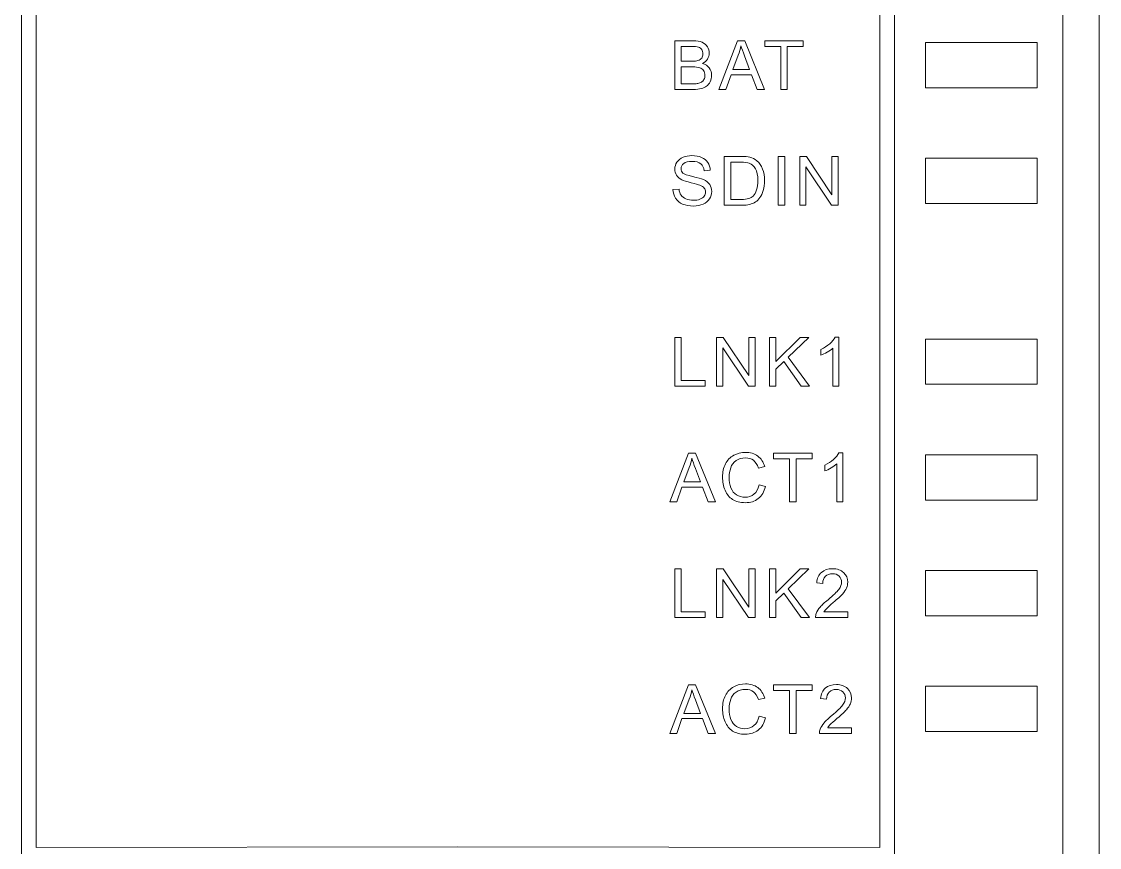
# Model space of a CAD drawing. Header units: millimetres. Extents: x 33157 to 59611, y -29750 to 1750.
# Drawn here: x 53520.43 to 53565.13, y -674.33 to -640.09 of the extents above; entities that cross this region are included whole.
import ezdxf

# ---------------------------------------------------------------- set-up
doc = ezdxf.new("R2010")
doc.units = ezdxf.units.MM
doc.layers.get('0').update_dxf_attribs({"lineweight": 18})
doc.layers.add('layer 1', color=7, linetype='Continuous', lineweight=18)
doc.layers.add('细实线', color=7, linetype='Continuous', lineweight=20)

# ---------------------------------------------------------------- blocks, each defined once
blk = doc.blocks.new('LK220S')
at = {"layer": 'layer 1', "lineweight": 9}
for points in [[(53767.872, -641.679), (53772.504, -641.679), (53772.504, -639.801), (53767.872, -639.801)], [(53767.872, -646.479), (53772.504, -646.479), (53772.504, -644.601), (53767.872, -644.601)], [(53767.872, -653.979), (53772.504, -653.979), (53772.504, -652.101), (53767.872, -652.101)], [(53767.872, -658.779), (53772.504, -658.779), (53772.504, -656.901), (53767.872, -656.901)], [(53767.872, -663.579), (53772.504, -663.579), (53772.504, -661.701), (53767.872, -661.701)], [(53767.872, -668.379), (53772.504, -668.379), (53772.504, -666.501), (53767.872, -666.501)], [(53767.872, -668.379), (53772.504, -668.379), (53772.504, -666.501), (53767.872, -666.501)]]:
    blk.add_lwpolyline(points, close=True, dxfattribs=at)
at = {"layer": 'layer 1'}
for points, knots in [([(53773.561, -613.026), (53773.561, -613.026), (53774.277, -613.026), (53774.277, -613.026), (53774.489, -613.026), (53774.692, -613.11), (53774.842, -613.26), (53774.992, -613.41), (53775.077, -613.614), (53775.077, -613.826), (53775.077, -613.826), (53775.077, -678.617), (53775.077, -678.617), (53775.077, -678.617), (53766.577, -683.52), (53766.577, -683.52), (53766.577, -683.52), (53766.577, -680.566), (53766.577, -680.566), (53766.577, -680.566), (53771.561, -677.689), (53771.561, -677.689), (53772.798, -676.974), (53773.561, -675.655), (53773.561, -674.225), (53773.561, -674.225), (53773.561, -613.026), (53773.561, -613.026)], [0, 0, 0, 0, 139013.979142, 139013.979142, 139013.979142, 278027.958284, 278027.958284, 278027.958284, 417041.937426, 417041.937426, 417041.937426, 556055.916568, 556055.916568, 556055.916568, 695069.895711, 695069.895711, 695069.895711, 834083.874853, 834083.874853, 834083.874853, 973097.853995, 973097.853995, 973097.853995, 1112111.833137, 1112111.833137, 1112111.833137, 1251125.812279, 1251125.812279, 1251125.812279, 1251125.812279]), ([(53757.471, -641.753), (53757.471, -641.753), (53757.471, -639.732), (53757.471, -639.732), (53757.471, -639.732), (53758.229, -639.732), (53758.229, -639.732), (53758.384, -639.732), (53758.507, -639.752), (53758.601, -639.793), (53758.694, -639.834), (53758.767, -639.897), (53758.82, -639.982), (53758.873, -640.067), (53758.899, -640.156), (53758.899, -640.249), (53758.899, -640.335), (53758.876, -640.416), (53758.829, -640.493), (53758.783, -640.569), (53758.712, -640.63), (53758.617, -640.677), (53758.74, -640.713), (53758.834, -640.774), (53758.899, -640.861), (53758.965, -640.947), (53758.998, -641.049), (53758.998, -641.167), (53758.998, -641.262), (53758.978, -641.35), (53758.938, -641.431), (53758.898, -641.512), (53758.848, -641.575), (53758.79, -641.619), (53758.731, -641.663), (53758.657, -641.696), (53758.569, -641.719), (53758.48, -641.741), (53758.371, -641.753), (53758.242, -641.753), (53758.242, -641.753), (53757.471, -641.753), (53757.471, -641.753)], [0, 0, 0, 0, 136022.92636, 136022.92636, 136022.92636, 272045.85272, 272045.85272, 272045.85272, 408068.779081, 408068.779081, 408068.779081, 544091.705441, 544091.705441, 544091.705441, 680114.631801, 680114.631801, 680114.631801, 816137.558161, 816137.558161, 816137.558161, 952160.484522, 952160.484522, 952160.484522, 1088183.410882, 1088183.410882, 1088183.410882, 1224206.337242, 1224206.337242, 1224206.337242, 1360229.263602, 1360229.263602, 1360229.263602, 1496252.189963, 1496252.189963, 1496252.189963, 1632275.116323, 1632275.116323, 1632275.116323, 1768298.042683, 1768298.042683, 1768298.042683, 1904320.969043, 1904320.969043, 1904320.969043, 1904320.969043]), ([(53759.3, -641.753), (53759.3, -641.753), (53760.075, -639.732), (53760.075, -639.732), (53760.075, -639.732), (53760.369, -639.732), (53760.369, -639.732), (53760.369, -639.732), (53761.192, -641.753), (53761.192, -641.753), (53761.192, -641.753), (53760.888, -641.753), (53760.888, -641.753), (53760.888, -641.753), (53760.654, -641.14), (53760.654, -641.14), (53760.654, -641.14), (53759.803, -641.14), (53759.803, -641.14), (53759.803, -641.14), (53759.584, -641.753), (53759.584, -641.753), (53759.584, -641.753), (53759.3, -641.753), (53759.3, -641.753)], [0, 0, 0, 0, 140125.089863, 140125.089863, 140125.089863, 280250.179725, 280250.179725, 280250.179725, 420375.269588, 420375.269588, 420375.269588, 560500.359451, 560500.359451, 560500.359451, 700625.449314, 700625.449314, 700625.449314, 840750.539176, 840750.539176, 840750.539176, 980875.629039, 980875.629039, 980875.629039, 1121000.718902, 1121000.718902, 1121000.718902, 1121000.718902]), ([(53757.739, -640.581), (53757.739, -640.581), (53758.176, -640.581), (53758.176, -640.581), (53758.295, -640.581), (53758.38, -640.573), (53758.431, -640.558), (53758.499, -640.538), (53758.551, -640.504), (53758.585, -640.457), (53758.619, -640.41), (53758.637, -640.351), (53758.637, -640.28), (53758.637, -640.213), (53758.621, -640.153), (53758.588, -640.103), (53758.556, -640.051), (53758.51, -640.016), (53758.45, -639.997), (53758.391, -639.978), (53758.288, -639.969), (53758.143, -639.969), (53758.143, -639.969), (53757.739, -639.969), (53757.739, -639.969), (53757.739, -639.969), (53757.739, -640.581), (53757.739, -640.581)], [0, 0, 0, 0, 139024.779306, 139024.779306, 139024.779306, 278049.558611, 278049.558611, 278049.558611, 417074.337917, 417074.337917, 417074.337917, 556099.117222, 556099.117222, 556099.117222, 695123.896528, 695123.896528, 695123.896528, 834148.675834, 834148.675834, 834148.675834, 973173.455139, 973173.455139, 973173.455139, 1112198.234445, 1112198.234445, 1112198.234445, 1251223.01375, 1251223.01375, 1251223.01375, 1251223.01375]), ([(53759.881, -640.923), (53759.881, -640.923), (53760.57, -640.923), (53760.57, -640.923), (53760.57, -640.923), (53760.359, -640.363), (53760.359, -640.363), (53760.296, -640.192), (53760.248, -640.052), (53760.215, -639.941), (53760.187, -640.073), (53760.15, -640.202), (53760.103, -640.33), (53760.103, -640.33), (53759.881, -640.923), (53759.881, -640.923)], [0, 0, 0, 0, 145799.437769, 145799.437769, 145799.437769, 291598.875538, 291598.875538, 291598.875538, 437398.313307, 437398.313307, 437398.313307, 583197.751076, 583197.751076, 583197.751076, 728997.188845, 728997.188845, 728997.188845, 728997.188845]), ([(53761.865, -641.753), (53761.865, -641.753), (53761.865, -639.969), (53761.865, -639.969), (53761.865, -639.969), (53761.199, -639.969), (53761.199, -639.969), (53761.199, -639.969), (53761.199, -639.732), (53761.199, -639.732), (53761.199, -639.732), (53762.799, -639.732), (53762.799, -639.732), (53762.799, -639.732), (53762.799, -639.969), (53762.799, -639.969), (53762.799, -639.969), (53762.133, -639.969), (53762.133, -639.969), (53762.133, -639.969), (53762.133, -641.753), (53762.133, -641.753), (53762.133, -641.753), (53761.865, -641.753), (53761.865, -641.753)], [0, 0, 0, 0, 140129.027832, 140129.027832, 140129.027832, 280258.055664, 280258.055664, 280258.055664, 420387.083495, 420387.083495, 420387.083495, 560516.111327, 560516.111327, 560516.111327, 700645.139159, 700645.139159, 700645.139159, 840774.166991, 840774.166991, 840774.166991, 980903.194822, 980903.194822, 980903.194822, 1121032.222654, 1121032.222654, 1121032.222654, 1121032.222654]), ([(53757.739, -641.516), (53757.739, -641.516), (53758.243, -641.516), (53758.243, -641.516), (53758.329, -641.516), (53758.39, -641.512), (53758.425, -641.506), (53758.486, -641.495), (53758.538, -641.477), (53758.579, -641.451), (53758.621, -641.425), (53758.655, -641.387), (53758.681, -641.338), (53758.708, -641.288), (53758.721, -641.231), (53758.721, -641.167), (53758.721, -641.091), (53758.702, -641.026), (53758.663, -640.97), (53758.625, -640.914), (53758.571, -640.875), (53758.502, -640.852), (53758.434, -640.83), (53758.335, -640.819), (53758.207, -640.819), (53758.207, -640.819), (53757.739, -640.819), (53757.739, -640.819), (53757.739, -640.819), (53757.739, -641.516), (53757.739, -641.516)], [0, 0, 0, 0, 138212.142885, 138212.142885, 138212.142885, 276424.285771, 276424.285771, 276424.285771, 414636.428656, 414636.428656, 414636.428656, 552848.571542, 552848.571542, 552848.571542, 691060.714427, 691060.714427, 691060.714427, 829272.857313, 829272.857313, 829272.857313, 967485.000198, 967485.000198, 967485.000198, 1105697.143084, 1105697.143084, 1105697.143084, 1243909.285969, 1243909.285969, 1243909.285969, 1382121.428855, 1382121.428855, 1382121.428855, 1382121.428855]), ([(53757.395, -645.904), (53757.395, -645.904), (53757.646, -645.881), (53757.646, -645.881), (53757.658, -645.983), (53757.686, -646.066), (53757.729, -646.131), (53757.773, -646.196), (53757.841, -646.249), (53757.933, -646.289), (53758.024, -646.329), (53758.128, -646.349), (53758.243, -646.349), (53758.345, -646.349), (53758.434, -646.334), (53758.513, -646.304), (53758.591, -646.273), (53758.648, -646.231), (53758.687, -646.178), (53758.725, -646.125), (53758.744, -646.067), (53758.744, -646.005), (53758.744, -645.942), (53758.726, -645.887), (53758.689, -645.84), (53758.652, -645.793), (53758.592, -645.753), (53758.507, -645.721), (53758.453, -645.7), (53758.333, -645.667), (53758.147, -645.622), (53757.961, -645.578), (53757.831, -645.536), (53757.757, -645.496), (53757.661, -645.445), (53757.589, -645.382), (53757.542, -645.308), (53757.495, -645.233), (53757.471, -645.149), (53757.471, -645.056), (53757.471, -644.953), (53757.5, -644.858), (53757.558, -644.769), (53757.616, -644.681), (53757.7, -644.613), (53757.812, -644.567), (53757.923, -644.521), (53758.046, -644.498), (53758.182, -644.498), (53758.332, -644.498), (53758.464, -644.522), (53758.578, -644.571), (53758.693, -644.619), (53758.781, -644.69), (53758.842, -644.784), (53758.904, -644.877), (53758.937, -644.984), (53758.942, -645.102), (53758.942, -645.102), (53758.685, -645.122), (53758.685, -645.122), (53758.671, -644.994), (53758.625, -644.898), (53758.545, -644.833), (53758.466, -644.768), (53758.348, -644.735), (53758.193, -644.735), (53758.031, -644.735), (53757.913, -644.765), (53757.839, -644.824), (53757.765, -644.883), (53757.728, -644.955), (53757.728, -645.039), (53757.728, -645.111), (53757.754, -645.171), (53757.807, -645.218), (53757.858, -645.264), (53757.992, -645.313), (53758.21, -645.362), (53758.427, -645.411), (53758.576, -645.454), (53758.657, -645.491), (53758.774, -645.545), (53758.861, -645.613), (53758.917, -645.696), (53758.973, -645.779), (53759.001, -645.874), (53759.001, -645.983), (53759.001, -646.09), (53758.97, -646.191), (53758.909, -646.286), (53758.847, -646.381), (53758.759, -646.455), (53758.644, -646.507), (53758.529, -646.56), (53758.399, -646.587), (53758.255, -646.587), (53758.072, -646.587), (53757.919, -646.56), (53757.796, -646.507), (53757.672, -646.453), (53757.576, -646.373), (53757.506, -646.266), (53757.435, -646.159), (53757.399, -646.039), (53757.395, -645.904)], [0, 0, 0, 0, 132740.672656, 132740.672656, 132740.672656, 265481.345313, 265481.345313, 265481.345313, 398222.017969, 398222.017969, 398222.017969, 530962.690625, 530962.690625, 530962.690625, 663703.363281, 663703.363281, 663703.363281, 796444.035938, 796444.035938, 796444.035938, 929184.708594, 929184.708594, 929184.708594, 1061925.38125, 1061925.38125, 1061925.38125, 1194666.053906, 1194666.053906, 1194666.053906, 1327406.726563, 1327406.726563, 1327406.726563, 1460147.399219, 1460147.399219, 1460147.399219, 1592888.071875, 1592888.071875, 1592888.071875, 1725628.744531, 1725628.744531, 1725628.744531, 1858369.417188, 1858369.417188, 1858369.417188, 1991110.089844, 1991110.089844, 1991110.089844, 2123850.7625, 2123850.7625, 2123850.7625, 2256591.435156, 2256591.435156, 2256591.435156, 2389332.107813, 2389332.107813, 2389332.107813, 2522072.780469, 2522072.780469, 2522072.780469, 2654813.453125, 2654813.453125, 2654813.453125, 2787554.125781, 2787554.125781, 2787554.125781, 2920294.798438, 2920294.798438, 2920294.798438, 3053035.471094, 3053035.471094, 3053035.471094, 3185776.14375, 3185776.14375, 3185776.14375, 3318516.816407, 3318516.816407, 3318516.816407, 3451257.489063, 3451257.489063, 3451257.489063, 3583998.161719, 3583998.161719, 3583998.161719, 3716738.834375, 3716738.834375, 3716738.834375, 3849479.507032, 3849479.507032, 3849479.507032, 3982220.179688, 3982220.179688, 3982220.179688, 4114960.852344, 4114960.852344, 4114960.852344, 4247701.525, 4247701.525, 4247701.525, 4380442.197657, 4380442.197657, 4380442.197657, 4513182.870313, 4513182.870313, 4513182.870313, 4645923.542969, 4645923.542969, 4645923.542969, 4645923.542969]), ([(53759.522, -646.553), (53759.522, -646.553), (53759.522, -644.532), (53759.522, -644.532), (53759.522, -644.532), (53760.218, -644.532), (53760.218, -644.532), (53760.375, -644.532), (53760.495, -644.541), (53760.578, -644.561), (53760.693, -644.587), (53760.792, -644.636), (53760.874, -644.706), (53760.981, -644.796), (53761.06, -644.911), (53761.113, -645.051), (53761.166, -645.191), (53761.192, -645.351), (53761.192, -645.531), (53761.192, -645.685), (53761.175, -645.821), (53761.139, -645.939), (53761.103, -646.058), (53761.057, -646.156), (53761.001, -646.234), (53760.945, -646.311), (53760.883, -646.372), (53760.817, -646.417), (53760.75, -646.461), (53760.67, -646.495), (53760.576, -646.518), (53760.481, -646.541), (53760.373, -646.553), (53760.251, -646.553), (53760.251, -646.553), (53759.522, -646.553), (53759.522, -646.553)], [0, 0, 0, 0, 136944.962345, 136944.962345, 136944.962345, 273889.92469, 273889.92469, 273889.92469, 410834.887036, 410834.887036, 410834.887036, 547779.849381, 547779.849381, 547779.849381, 684724.811726, 684724.811726, 684724.811726, 821669.774071, 821669.774071, 821669.774071, 958614.736417, 958614.736417, 958614.736417, 1095559.698762, 1095559.698762, 1095559.698762, 1232504.661107, 1232504.661107, 1232504.661107, 1369449.623452, 1369449.623452, 1369449.623452, 1506394.585798, 1506394.585798, 1506394.585798, 1643339.548143, 1643339.548143, 1643339.548143, 1643339.548143]), ([(53761.762, -646.553), (53761.762, -646.553), (53761.762, -644.532), (53761.762, -644.532), (53761.762, -644.532), (53762.03, -644.532), (53762.03, -644.532), (53762.03, -644.532), (53762.03, -646.553), (53762.03, -646.553), (53762.03, -646.553), (53761.762, -646.553), (53761.762, -646.553)], [0, 0, 0, 0, 149698.08456, 149698.08456, 149698.08456, 299396.16912, 299396.16912, 299396.16912, 449094.25368, 449094.25368, 449094.25368, 598792.33824, 598792.33824, 598792.33824, 598792.33824]), ([(53762.655, -646.553), (53762.655, -646.553), (53762.655, -644.532), (53762.655, -644.532), (53762.655, -644.532), (53762.929, -644.532), (53762.929, -644.532), (53762.929, -644.532), (53763.99, -646.118), (53763.99, -646.118), (53763.99, -646.118), (53763.99, -644.532), (53763.99, -644.532), (53763.99, -644.532), (53764.246, -644.532), (53764.246, -644.532), (53764.246, -644.532), (53764.246, -646.553), (53764.246, -646.553), (53764.246, -646.553), (53763.972, -646.553), (53763.972, -646.553), (53763.972, -646.553), (53762.911, -644.967), (53762.911, -644.967), (53762.911, -644.967), (53762.911, -646.553), (53762.911, -646.553), (53762.911, -646.553), (53762.655, -646.553), (53762.655, -646.553)], [0, 0, 0, 0, 138225.562886, 138225.562886, 138225.562886, 276451.125772, 276451.125772, 276451.125772, 414676.688658, 414676.688658, 414676.688658, 552902.251544, 552902.251544, 552902.251544, 691127.81443, 691127.81443, 691127.81443, 829353.377316, 829353.377316, 829353.377316, 967578.940202, 967578.940202, 967578.940202, 1105804.503088, 1105804.503088, 1105804.503088, 1244030.065974, 1244030.065974, 1244030.065974, 1382255.62886, 1382255.62886, 1382255.62886, 1382255.62886]), ([(53759.79, -646.316), (53759.79, -646.316), (53760.221, -646.316), (53760.221, -646.316), (53760.354, -646.316), (53760.458, -646.303), (53760.534, -646.278), (53760.61, -646.253), (53760.67, -646.219), (53760.715, -646.174), (53760.778, -646.11), (53760.827, -646.024), (53760.863, -645.917), (53760.898, -645.81), (53760.916, -645.68), (53760.916, -645.527), (53760.916, -645.316), (53760.881, -645.153), (53760.812, -645.039), (53760.743, -644.925), (53760.659, -644.849), (53760.559, -644.81), (53760.488, -644.783), (53760.373, -644.769), (53760.214, -644.769), (53760.214, -644.769), (53759.79, -644.769), (53759.79, -644.769), (53759.79, -644.769), (53759.79, -646.316), (53759.79, -646.316)], [0, 0, 0, 0, 138222.904107, 138222.904107, 138222.904107, 276445.808214, 276445.808214, 276445.808214, 414668.712321, 414668.712321, 414668.712321, 552891.616428, 552891.616428, 552891.616428, 691114.520535, 691114.520535, 691114.520535, 829337.424642, 829337.424642, 829337.424642, 967560.32875, 967560.32875, 967560.32875, 1105783.232857, 1105783.232857, 1105783.232857, 1244006.136964, 1244006.136964, 1244006.136964, 1382229.041071, 1382229.041071, 1382229.041071, 1382229.041071]), ([(53757.471, -654.054), (53757.471, -654.054), (53757.471, -652.034), (53757.471, -652.034), (53757.471, -652.034), (53757.739, -652.034), (53757.739, -652.034), (53757.739, -652.034), (53757.739, -653.817), (53757.739, -653.817), (53757.739, -653.817), (53758.733, -653.817), (53758.733, -653.817), (53758.733, -653.817), (53758.733, -654.054), (53758.733, -654.054), (53758.733, -654.054), (53757.471, -654.054), (53757.471, -654.054)], [0, 0, 0, 0, 143322.900375, 143322.900375, 143322.900375, 286645.80075, 286645.80075, 286645.80075, 429968.701125, 429968.701125, 429968.701125, 573291.6015, 573291.6015, 573291.6015, 716614.501876, 716614.501876, 716614.501876, 859937.402251, 859937.402251, 859937.402251, 859937.402251]), ([(53759.206, -654.054), (53759.206, -654.054), (53759.206, -652.034), (53759.206, -652.034), (53759.206, -652.034), (53759.481, -652.034), (53759.481, -652.034), (53759.481, -652.034), (53760.541, -653.62), (53760.541, -653.62), (53760.541, -653.62), (53760.541, -652.034), (53760.541, -652.034), (53760.541, -652.034), (53760.798, -652.034), (53760.798, -652.034), (53760.798, -652.034), (53760.798, -654.054), (53760.798, -654.054), (53760.798, -654.054), (53760.523, -654.054), (53760.523, -654.054), (53760.523, -654.054), (53759.463, -652.468), (53759.463, -652.468), (53759.463, -652.468), (53759.463, -654.054), (53759.463, -654.054), (53759.463, -654.054), (53759.206, -654.054), (53759.206, -654.054)], [0, 0, 0, 0, 138226.498664, 138226.498664, 138226.498664, 276452.997328, 276452.997328, 276452.997328, 414679.495992, 414679.495992, 414679.495992, 552905.994656, 552905.994656, 552905.994656, 691132.493321, 691132.493321, 691132.493321, 829358.991985, 829358.991985, 829358.991985, 967585.490649, 967585.490649, 967585.490649, 1105811.989313, 1105811.989313, 1105811.989313, 1244038.487977, 1244038.487977, 1244038.487977, 1382264.986641, 1382264.986641, 1382264.986641, 1382264.986641]), ([(53761.392, -654.054), (53761.392, -654.054), (53761.392, -652.034), (53761.392, -652.034), (53761.392, -652.034), (53761.661, -652.034), (53761.661, -652.034), (53761.661, -652.034), (53761.661, -653.035), (53761.661, -653.035), (53761.661, -653.035), (53762.664, -652.034), (53762.664, -652.034), (53762.664, -652.034), (53763.027, -652.034), (53763.027, -652.034), (53763.027, -652.034), (53762.179, -652.853), (53762.179, -652.853), (53762.179, -652.853), (53763.063, -654.054), (53763.063, -654.054), (53763.063, -654.054), (53762.71, -654.054), (53762.71, -654.054), (53762.71, -654.054), (53761.991, -653.034), (53761.991, -653.034), (53761.991, -653.034), (53761.661, -653.354), (53761.661, -653.354), (53761.661, -653.354), (53761.661, -654.054), (53761.661, -654.054), (53761.661, -654.054), (53761.392, -654.054), (53761.392, -654.054)], [0, 0, 0, 0, 136956.813163, 136956.813163, 136956.813163, 273913.626327, 273913.626327, 273913.626327, 410870.43949, 410870.43949, 410870.43949, 547827.252654, 547827.252654, 547827.252654, 684784.065817, 684784.065817, 684784.065817, 821740.87898, 821740.87898, 821740.87898, 958697.692144, 958697.692144, 958697.692144, 1095654.505307, 1095654.505307, 1095654.505307, 1232611.318471, 1232611.318471, 1232611.318471, 1369568.131634, 1369568.131634, 1369568.131634, 1506524.944798, 1506524.944798, 1506524.944798, 1643481.757961, 1643481.757961, 1643481.757961, 1643481.757961]), ([(53764.276, -654.054), (53764.276, -654.054), (53764.027, -654.054), (53764.027, -654.054), (53764.027, -654.054), (53764.027, -652.473), (53764.027, -652.473), (53763.967, -652.53), (53763.889, -652.587), (53763.792, -652.644), (53763.695, -652.701), (53763.608, -652.744), (53763.53, -652.772), (53763.53, -652.772), (53763.53, -652.532), (53763.53, -652.532), (53763.669, -652.467), (53763.791, -652.388), (53763.895, -652.295), (53763.998, -652.202), (53764.072, -652.113), (53764.116, -652.025), (53764.116, -652.025), (53764.276, -652.025), (53764.276, -652.025), (53764.276, -652.025), (53764.276, -654.054), (53764.276, -654.054)], [0, 0, 0, 0, 139053.126552, 139053.126552, 139053.126552, 278106.253103, 278106.253103, 278106.253103, 417159.379655, 417159.379655, 417159.379655, 556212.506206, 556212.506206, 556212.506206, 695265.632758, 695265.632758, 695265.632758, 834318.759309, 834318.759309, 834318.759309, 973371.885861, 973371.885861, 973371.885861, 1112425.012413, 1112425.012413, 1112425.012413, 1251478.138964, 1251478.138964, 1251478.138964, 1251478.138964]), ([(53757.265, -658.854), (53757.265, -658.854), (53758.04, -656.834), (53758.04, -656.834), (53758.04, -656.834), (53758.334, -656.834), (53758.334, -656.834), (53758.334, -656.834), (53759.157, -658.854), (53759.157, -658.854), (53759.157, -658.854), (53758.853, -658.854), (53758.853, -658.854), (53758.853, -658.854), (53758.619, -658.242), (53758.619, -658.242), (53758.619, -658.242), (53757.768, -658.242), (53757.768, -658.242), (53757.768, -658.242), (53757.549, -658.854), (53757.549, -658.854), (53757.549, -658.854), (53757.265, -658.854), (53757.265, -658.854)], [0, 0, 0, 0, 140142.349666, 140142.349666, 140142.349666, 280284.699333, 280284.699333, 280284.699333, 420427.048999, 420427.048999, 420427.048999, 560569.398665, 560569.398665, 560569.398665, 700711.748332, 700711.748332, 700711.748332, 840854.097998, 840854.097998, 840854.097998, 980996.447665, 980996.447665, 980996.447665, 1121138.797331, 1121138.797331, 1121138.797331, 1121138.797331]), ([(53757.846, -658.025), (53757.846, -658.025), (53758.535, -658.025), (53758.535, -658.025), (53758.535, -658.025), (53758.324, -657.464), (53758.324, -657.464), (53758.261, -657.294), (53758.213, -657.153), (53758.18, -657.042), (53758.152, -657.174), (53758.115, -657.303), (53758.068, -657.431), (53758.068, -657.431), (53757.846, -658.025), (53757.846, -658.025)], [0, 0, 0, 0, 145815.680076, 145815.680076, 145815.680076, 291631.360153, 291631.360153, 291631.360153, 437447.040229, 437447.040229, 437447.040229, 583262.720305, 583262.720305, 583262.720305, 729078.400382, 729078.400382, 729078.400382, 729078.400382]), ([(53760.965, -658.145), (53760.965, -658.145), (53761.233, -658.213), (53761.233, -658.213), (53761.177, -658.433), (53761.077, -658.6), (53760.931, -658.715), (53760.786, -658.83), (53760.608, -658.888), (53760.398, -658.888), (53760.181, -658.888), (53760.004, -658.844), (53759.867, -658.755), (53759.731, -658.667), (53759.627, -658.538), (53759.556, -658.37), (53759.485, -658.202), (53759.45, -658.022), (53759.45, -657.829), (53759.45, -657.619), (53759.49, -657.435), (53759.57, -657.279), (53759.651, -657.122), (53759.765, -657.003), (53759.913, -656.922), (53760.061, -656.84), (53760.224, -656.8), (53760.402, -656.8), (53760.604, -656.8), (53760.774, -656.851), (53760.912, -656.954), (53761.049, -657.057), (53761.145, -657.201), (53761.199, -657.388), (53761.199, -657.388), (53760.937, -657.45), (53760.937, -657.45), (53760.89, -657.303), (53760.822, -657.196), (53760.733, -657.129), (53760.644, -657.062), (53760.532, -657.028), (53760.397, -657.028), (53760.243, -657.028), (53760.113, -657.065), (53760.009, -657.14), (53759.905, -657.214), (53759.832, -657.314), (53759.79, -657.439), (53759.747, -657.565), (53759.726, -657.694), (53759.726, -657.827), (53759.726, -657.999), (53759.751, -658.149), (53759.801, -658.277), (53759.851, -658.406), (53759.928, -658.501), (53760.034, -658.565), (53760.139, -658.628), (53760.253, -658.66), (53760.376, -658.66), (53760.525, -658.66), (53760.651, -658.616), (53760.755, -658.53), (53760.858, -658.444), (53760.928, -658.316), (53760.965, -658.145)], [0, 0, 0, 0, 134061.758611, 134061.758611, 134061.758611, 268123.517222, 268123.517222, 268123.517222, 402185.275833, 402185.275833, 402185.275833, 536247.034444, 536247.034444, 536247.034444, 670308.793054, 670308.793054, 670308.793054, 804370.551665, 804370.551665, 804370.551665, 938432.310276, 938432.310276, 938432.310276, 1072494.068887, 1072494.068887, 1072494.068887, 1206555.827498, 1206555.827498, 1206555.827498, 1340617.586109, 1340617.586109, 1340617.586109, 1474679.34472, 1474679.34472, 1474679.34472, 1608741.103331, 1608741.103331, 1608741.103331, 1742802.861941, 1742802.861941, 1742802.861941, 1876864.620552, 1876864.620552, 1876864.620552, 2010926.379163, 2010926.379163, 2010926.379163, 2144988.137774, 2144988.137774, 2144988.137774, 2279049.896385, 2279049.896385, 2279049.896385, 2413111.654996, 2413111.654996, 2413111.654996, 2547173.413607, 2547173.413607, 2547173.413607, 2681235.172218, 2681235.172218, 2681235.172218, 2815296.930829, 2815296.930829, 2815296.930829, 2949358.689439, 2949358.689439, 2949358.689439, 2949358.689439]), ([(53762.234, -658.854), (53762.234, -658.854), (53762.234, -657.071), (53762.234, -657.071), (53762.234, -657.071), (53761.568, -657.071), (53761.568, -657.071), (53761.568, -657.071), (53761.568, -656.834), (53761.568, -656.834), (53761.568, -656.834), (53763.169, -656.834), (53763.169, -656.834), (53763.169, -656.834), (53763.169, -657.071), (53763.169, -657.071), (53763.169, -657.071), (53762.503, -657.071), (53762.503, -657.071), (53762.503, -657.071), (53762.503, -658.854), (53762.503, -658.854), (53762.503, -658.854), (53762.234, -658.854), (53762.234, -658.854)], [0, 0, 0, 0, 140152.515941, 140152.515941, 140152.515941, 280305.031882, 280305.031882, 280305.031882, 420457.547823, 420457.547823, 420457.547823, 560610.063764, 560610.063764, 560610.063764, 700762.579705, 700762.579705, 700762.579705, 840915.095646, 840915.095646, 840915.095646, 981067.611587, 981067.611587, 981067.611587, 1121220.127528, 1121220.127528, 1121220.127528, 1121220.127528]), ([(53764.434, -658.854), (53764.434, -658.854), (53764.186, -658.854), (53764.186, -658.854), (53764.186, -658.854), (53764.186, -657.273), (53764.186, -657.273), (53764.126, -657.33), (53764.047, -657.387), (53763.95, -657.444), (53763.854, -657.501), (53763.766, -657.544), (53763.689, -657.572), (53763.689, -657.572), (53763.689, -657.332), (53763.689, -657.332), (53763.828, -657.267), (53763.949, -657.188), (53764.053, -657.095), (53764.157, -657.002), (53764.231, -656.913), (53764.274, -656.825), (53764.274, -656.825), (53764.434, -656.825), (53764.434, -656.825), (53764.434, -656.825), (53764.434, -658.854), (53764.434, -658.854)], [0, 0, 0, 0, 139059.542287, 139059.542287, 139059.542287, 278119.084574, 278119.084574, 278119.084574, 417178.626861, 417178.626861, 417178.626861, 556238.169148, 556238.169148, 556238.169148, 695297.711435, 695297.711435, 695297.711435, 834357.253722, 834357.253722, 834357.253722, 973416.796009, 973416.796009, 973416.796009, 1112476.338296, 1112476.338296, 1112476.338296, 1251535.880583, 1251535.880583, 1251535.880583, 1251535.880583]), ([(53757.471, -663.654), (53757.471, -663.654), (53757.471, -661.634), (53757.471, -661.634), (53757.471, -661.634), (53757.739, -661.634), (53757.739, -661.634), (53757.739, -661.634), (53757.739, -663.417), (53757.739, -663.417), (53757.739, -663.417), (53758.733, -663.417), (53758.733, -663.417), (53758.733, -663.417), (53758.733, -663.654), (53758.733, -663.654), (53758.733, -663.654), (53757.471, -663.654), (53757.471, -663.654)], [0, 0, 0, 0, 143335.839521, 143335.839521, 143335.839521, 286671.679042, 286671.679042, 286671.679042, 430007.518563, 430007.518563, 430007.518563, 573343.358085, 573343.358085, 573343.358085, 716679.197606, 716679.197606, 716679.197606, 860015.037127, 860015.037127, 860015.037127, 860015.037127]), ([(53759.206, -663.654), (53759.206, -663.654), (53759.206, -661.634), (53759.206, -661.634), (53759.206, -661.634), (53759.481, -661.634), (53759.481, -661.634), (53759.481, -661.634), (53760.541, -663.22), (53760.541, -663.22), (53760.541, -663.22), (53760.541, -661.634), (53760.541, -661.634), (53760.541, -661.634), (53760.798, -661.634), (53760.798, -661.634), (53760.798, -661.634), (53760.798, -663.654), (53760.798, -663.654), (53760.798, -663.654), (53760.523, -663.654), (53760.523, -663.654), (53760.523, -663.654), (53759.463, -662.068), (53759.463, -662.068), (53759.463, -662.068), (53759.463, -663.654), (53759.463, -663.654), (53759.463, -663.654), (53759.206, -663.654), (53759.206, -663.654)], [0, 0, 0, 0, 138238.97705, 138238.97705, 138238.97705, 276477.954099, 276477.954099, 276477.954099, 414716.931149, 414716.931149, 414716.931149, 552955.908198, 552955.908198, 552955.908198, 691194.885248, 691194.885248, 691194.885248, 829433.862297, 829433.862297, 829433.862297, 967672.839347, 967672.839347, 967672.839347, 1105911.816397, 1105911.816397, 1105911.816397, 1244150.793446, 1244150.793446, 1244150.793446, 1382389.770496, 1382389.770496, 1382389.770496, 1382389.770496]), ([(53761.392, -663.654), (53761.392, -663.654), (53761.392, -661.634), (53761.392, -661.634), (53761.392, -661.634), (53761.661, -661.634), (53761.661, -661.634), (53761.661, -661.634), (53761.661, -662.635), (53761.661, -662.635), (53761.661, -662.635), (53762.664, -661.634), (53762.664, -661.634), (53762.664, -661.634), (53763.027, -661.634), (53763.027, -661.634), (53763.027, -661.634), (53762.179, -662.453), (53762.179, -662.453), (53762.179, -662.453), (53763.063, -663.654), (53763.063, -663.654), (53763.063, -663.654), (53762.71, -663.654), (53762.71, -663.654), (53762.71, -663.654), (53761.991, -662.634), (53761.991, -662.634), (53761.991, -662.634), (53761.661, -662.954), (53761.661, -662.954), (53761.661, -662.954), (53761.661, -663.654), (53761.661, -663.654), (53761.661, -663.654), (53761.392, -663.654), (53761.392, -663.654)], [0, 0, 0, 0, 136969.176337, 136969.176337, 136969.176337, 273938.352675, 273938.352675, 273938.352675, 410907.529012, 410907.529012, 410907.529012, 547876.705349, 547876.705349, 547876.705349, 684845.881687, 684845.881687, 684845.881687, 821815.058024, 821815.058024, 821815.058024, 958784.234361, 958784.234361, 958784.234361, 1095753.410699, 1095753.410699, 1095753.410699, 1232722.587036, 1232722.587036, 1232722.587036, 1369691.763373, 1369691.763373, 1369691.763373, 1506660.939711, 1506660.939711, 1506660.939711, 1643630.116048, 1643630.116048, 1643630.116048, 1643630.116048]), ([(53764.645, -663.417), (53764.645, -663.417), (53764.645, -663.654), (53764.645, -663.654), (53764.645, -663.654), (53763.307, -663.654), (53763.307, -663.654), (53763.306, -663.595), (53763.315, -663.537), (53763.337, -663.482), (53763.371, -663.391), (53763.426, -663.301), (53763.502, -663.213), (53763.577, -663.125), (53763.686, -663.023), (53763.826, -662.908), (53764.045, -662.728), (53764.194, -662.586), (53764.271, -662.48), (53764.349, -662.375), (53764.388, -662.275), (53764.388, -662.181), (53764.388, -662.083), (53764.353, -662), (53764.283, -661.932), (53764.212, -661.865), (53764.12, -661.831), (53764.006, -661.831), (53763.887, -661.831), (53763.791, -661.867), (53763.719, -661.938), (53763.647, -662.009), (53763.61, -662.108), (53763.609, -662.235), (53763.609, -662.235), (53763.355, -662.209), (53763.355, -662.209), (53763.373, -662.019), (53763.439, -661.874), (53763.553, -661.775), (53763.667, -661.675), (53763.82, -661.625), (53764.012, -661.625), (53764.206, -661.625), (53764.36, -661.679), (53764.473, -661.786), (53764.586, -661.894), (53764.642, -662.028), (53764.642, -662.187), (53764.642, -662.268), (53764.626, -662.347), (53764.593, -662.425), (53764.56, -662.504), (53764.505, -662.586), (53764.428, -662.673), (53764.351, -662.759), (53764.223, -662.878), (53764.045, -663.028), (53763.896, -663.153), (53763.8, -663.238), (53763.758, -663.283), (53763.716, -663.327), (53763.681, -663.372), (53763.653, -663.417), (53763.653, -663.417), (53764.645, -663.417), (53764.645, -663.417)], [0, 0, 0, 0, 134077.309965, 134077.309965, 134077.309965, 268154.61993, 268154.61993, 268154.61993, 402231.929895, 402231.929895, 402231.929895, 536309.23986, 536309.23986, 536309.23986, 670386.549825, 670386.549825, 670386.549825, 804463.859791, 804463.859791, 804463.859791, 938541.169756, 938541.169756, 938541.169756, 1072618.479721, 1072618.479721, 1072618.479721, 1206695.789686, 1206695.789686, 1206695.789686, 1340773.099651, 1340773.099651, 1340773.099651, 1474850.409616, 1474850.409616, 1474850.409616, 1608927.719581, 1608927.719581, 1608927.719581, 1743005.029546, 1743005.029546, 1743005.029546, 1877082.339511, 1877082.339511, 1877082.339511, 2011159.649476, 2011159.649476, 2011159.649476, 2145236.959442, 2145236.959442, 2145236.959442, 2279314.269407, 2279314.269407, 2279314.269407, 2413391.579372, 2413391.579372, 2413391.579372, 2547468.889337, 2547468.889337, 2547468.889337, 2681546.199302, 2681546.199302, 2681546.199302, 2815623.509267, 2815623.509267, 2815623.509267, 2949700.819232, 2949700.819232, 2949700.819232, 2949700.819232]), ([(53757.265, -668.454), (53757.265, -668.454), (53758.04, -666.434), (53758.04, -666.434), (53758.04, -666.434), (53758.334, -666.434), (53758.334, -666.434), (53758.334, -666.434), (53759.157, -668.454), (53759.157, -668.454), (53759.157, -668.454), (53758.853, -668.454), (53758.853, -668.454), (53758.853, -668.454), (53758.619, -667.842), (53758.619, -667.842), (53758.619, -667.842), (53757.768, -667.842), (53757.768, -667.842), (53757.768, -667.842), (53757.549, -668.454), (53757.549, -668.454), (53757.549, -668.454), (53757.265, -668.454), (53757.265, -668.454)], [0, 0, 0, 0, 140155.002449, 140155.002449, 140155.002449, 280310.004897, 280310.004897, 280310.004897, 420465.007346, 420465.007346, 420465.007346, 560620.009794, 560620.009794, 560620.009794, 700775.012243, 700775.012243, 700775.012243, 840930.014691, 840930.014691, 840930.014691, 981085.01714, 981085.01714, 981085.01714, 1121240.019589, 1121240.019589, 1121240.019589, 1121240.019589]), ([(53760.965, -667.745), (53760.965, -667.745), (53761.233, -667.813), (53761.233, -667.813), (53761.177, -668.033), (53761.077, -668.2), (53760.931, -668.315), (53760.786, -668.43), (53760.608, -668.488), (53760.398, -668.488), (53760.181, -668.488), (53760.004, -668.444), (53759.867, -668.355), (53759.731, -668.267), (53759.627, -668.138), (53759.556, -667.97), (53759.485, -667.802), (53759.45, -667.622), (53759.45, -667.429), (53759.45, -667.219), (53759.49, -667.035), (53759.57, -666.879), (53759.651, -666.722), (53759.765, -666.603), (53759.913, -666.522), (53760.061, -666.44), (53760.224, -666.4), (53760.402, -666.4), (53760.604, -666.4), (53760.774, -666.451), (53760.912, -666.554), (53761.049, -666.657), (53761.145, -666.801), (53761.199, -666.988), (53761.199, -666.988), (53760.937, -667.05), (53760.937, -667.05), (53760.89, -666.903), (53760.822, -666.796), (53760.733, -666.729), (53760.644, -666.662), (53760.532, -666.628), (53760.397, -666.628), (53760.243, -666.628), (53760.113, -666.665), (53760.009, -666.74), (53759.905, -666.814), (53759.832, -666.914), (53759.79, -667.039), (53759.747, -667.165), (53759.726, -667.294), (53759.726, -667.427), (53759.726, -667.599), (53759.751, -667.749), (53759.801, -667.877), (53759.851, -668.006), (53759.928, -668.101), (53760.034, -668.165), (53760.139, -668.228), (53760.253, -668.26), (53760.376, -668.26), (53760.525, -668.26), (53760.651, -668.216), (53760.755, -668.13), (53760.858, -668.044), (53760.928, -667.916), (53760.965, -667.745)], [0, 0, 0, 0, 134073.861397, 134073.861397, 134073.861397, 268147.722794, 268147.722794, 268147.722794, 402221.58419, 402221.58419, 402221.58419, 536295.445587, 536295.445587, 536295.445587, 670369.306984, 670369.306984, 670369.306984, 804443.168381, 804443.168381, 804443.168381, 938517.029777, 938517.029777, 938517.029777, 1072590.891174, 1072590.891174, 1072590.891174, 1206664.752571, 1206664.752571, 1206664.752571, 1340738.613968, 1340738.613968, 1340738.613968, 1474812.475364, 1474812.475364, 1474812.475364, 1608886.336761, 1608886.336761, 1608886.336761, 1742960.198158, 1742960.198158, 1742960.198158, 1877034.059555, 1877034.059555, 1877034.059555, 2011107.920952, 2011107.920952, 2011107.920952, 2145181.782348, 2145181.782348, 2145181.782348, 2279255.643745, 2279255.643745, 2279255.643745, 2413329.505142, 2413329.505142, 2413329.505142, 2547403.366539, 2547403.366539, 2547403.366539, 2681477.227935, 2681477.227935, 2681477.227935, 2815551.089332, 2815551.089332, 2815551.089332, 2949624.950729, 2949624.950729, 2949624.950729, 2949624.950729]), ([(53762.234, -668.454), (53762.234, -668.454), (53762.234, -666.671), (53762.234, -666.671), (53762.234, -666.671), (53761.568, -666.671), (53761.568, -666.671), (53761.568, -666.671), (53761.568, -666.434), (53761.568, -666.434), (53761.568, -666.434), (53763.169, -666.434), (53763.169, -666.434), (53763.169, -666.434), (53763.169, -666.671), (53763.169, -666.671), (53763.169, -666.671), (53762.503, -666.671), (53762.503, -666.671), (53762.503, -666.671), (53762.503, -668.454), (53762.503, -668.454), (53762.503, -668.454), (53762.234, -668.454), (53762.234, -668.454)], [0, 0, 0, 0, 140165.168363, 140165.168363, 140165.168363, 280330.336725, 280330.336725, 280330.336725, 420495.505088, 420495.505088, 420495.505088, 560660.67345, 560660.67345, 560660.67345, 700825.841813, 700825.841813, 700825.841813, 840991.010175, 840991.010175, 840991.010175, 981156.178538, 981156.178538, 981156.178538, 1121321.346901, 1121321.346901, 1121321.346901, 1121321.346901]), ([(53764.804, -668.217), (53764.804, -668.217), (53764.804, -668.454), (53764.804, -668.454), (53764.804, -668.454), (53763.466, -668.454), (53763.466, -668.454), (53763.464, -668.395), (53763.474, -668.337), (53763.495, -668.282), (53763.529, -668.191), (53763.585, -668.101), (53763.66, -668.013), (53763.736, -667.925), (53763.844, -667.823), (53763.985, -667.708), (53764.204, -667.528), (53764.352, -667.386), (53764.43, -667.28), (53764.508, -667.175), (53764.547, -667.075), (53764.547, -666.981), (53764.547, -666.883), (53764.512, -666.8), (53764.441, -666.732), (53764.371, -666.665), (53764.278, -666.631), (53764.165, -666.631), (53764.045, -666.631), (53763.949, -666.667), (53763.877, -666.738), (53763.805, -666.809), (53763.769, -666.908), (53763.768, -667.035), (53763.768, -667.035), (53763.514, -667.009), (53763.514, -667.009), (53763.531, -666.819), (53763.597, -666.674), (53763.711, -666.575), (53763.825, -666.475), (53763.978, -666.425), (53764.171, -666.425), (53764.364, -666.425), (53764.518, -666.479), (53764.631, -666.586), (53764.744, -666.694), (53764.801, -666.828), (53764.801, -666.987), (53764.801, -667.068), (53764.784, -667.147), (53764.751, -667.225), (53764.718, -667.304), (53764.663, -667.386), (53764.586, -667.473), (53764.509, -667.559), (53764.382, -667.678), (53764.204, -667.828), (53764.055, -667.953), (53763.959, -668.038), (53763.917, -668.083), (53763.874, -668.127), (53763.839, -668.172), (53763.812, -668.217), (53763.812, -668.217), (53764.804, -668.217), (53764.804, -668.217)], [0, 0, 0, 0, 134083.75453, 134083.75453, 134083.75453, 268167.50906, 268167.50906, 268167.50906, 402251.26359, 402251.26359, 402251.26359, 536335.01812, 536335.01812, 536335.01812, 670418.77265, 670418.77265, 670418.77265, 804502.527179, 804502.527179, 804502.527179, 938586.281709, 938586.281709, 938586.281709, 1072670.036239, 1072670.036239, 1072670.036239, 1206753.790769, 1206753.790769, 1206753.790769, 1340837.545299, 1340837.545299, 1340837.545299, 1474921.299829, 1474921.299829, 1474921.299829, 1609005.054359, 1609005.054359, 1609005.054359, 1743088.808889, 1743088.808889, 1743088.808889, 1877172.563419, 1877172.563419, 1877172.563419, 2011256.317949, 2011256.317949, 2011256.317949, 2145340.072479, 2145340.072479, 2145340.072479, 2279423.827008, 2279423.827008, 2279423.827008, 2413507.581538, 2413507.581538, 2413507.581538, 2547591.336068, 2547591.336068, 2547591.336068, 2681675.090598, 2681675.090598, 2681675.090598, 2815758.845128, 2815758.845128, 2815758.845128, 2949842.599658, 2949842.599658, 2949842.599658, 2949842.599658]), ([(53757.846, -667.625), (53757.846, -667.625), (53758.535, -667.625), (53758.535, -667.625), (53758.535, -667.625), (53758.324, -667.064), (53758.324, -667.064), (53758.261, -666.894), (53758.213, -666.753), (53758.18, -666.642), (53758.152, -666.774), (53758.115, -666.903), (53758.068, -667.031), (53758.068, -667.031), (53757.846, -667.625), (53757.846, -667.625)], [0, 0, 0, 0, 145827.882879, 145827.882879, 145827.882879, 291655.765758, 291655.765758, 291655.765758, 437483.648638, 437483.648638, 437483.648638, 583311.531517, 583311.531517, 583311.531517, 729139.414396, 729139.414396, 729139.414396, 729139.414396])]:
    blk.add_open_spline(points, degree=3, knots=knots, dxfattribs=at)

msp = doc.modelspace()

# ---------------------------------------------------------------- linework, layer by layer
at = {"linetype": 'Continuous'}
for p, q in [((53520.427, -774.373), (53520.427, -609.979)), ((53521.034, -609.979), (53521.034, -674.334)), ((53556.021, -674.334), (53556.021, -609.979)), ((53556.627, -737.139), (53556.627, -609.979)), ((53565.121, -734.912), (53565.121, -614.985)), ((53521.034, -674.334), (53538.528, -674.316)), ((53538.528, -674.316), (53556.021, -674.334))]:
    msp.add_line(p, q, dxfattribs=at)

# ---------------------------------------------------------------- block references
at = {"layer": '细实线'}
msp.add_blockref('LK220S', (-209.95, -1.153), dxfattribs=at)

doc.saveas('drawing.dxf')
